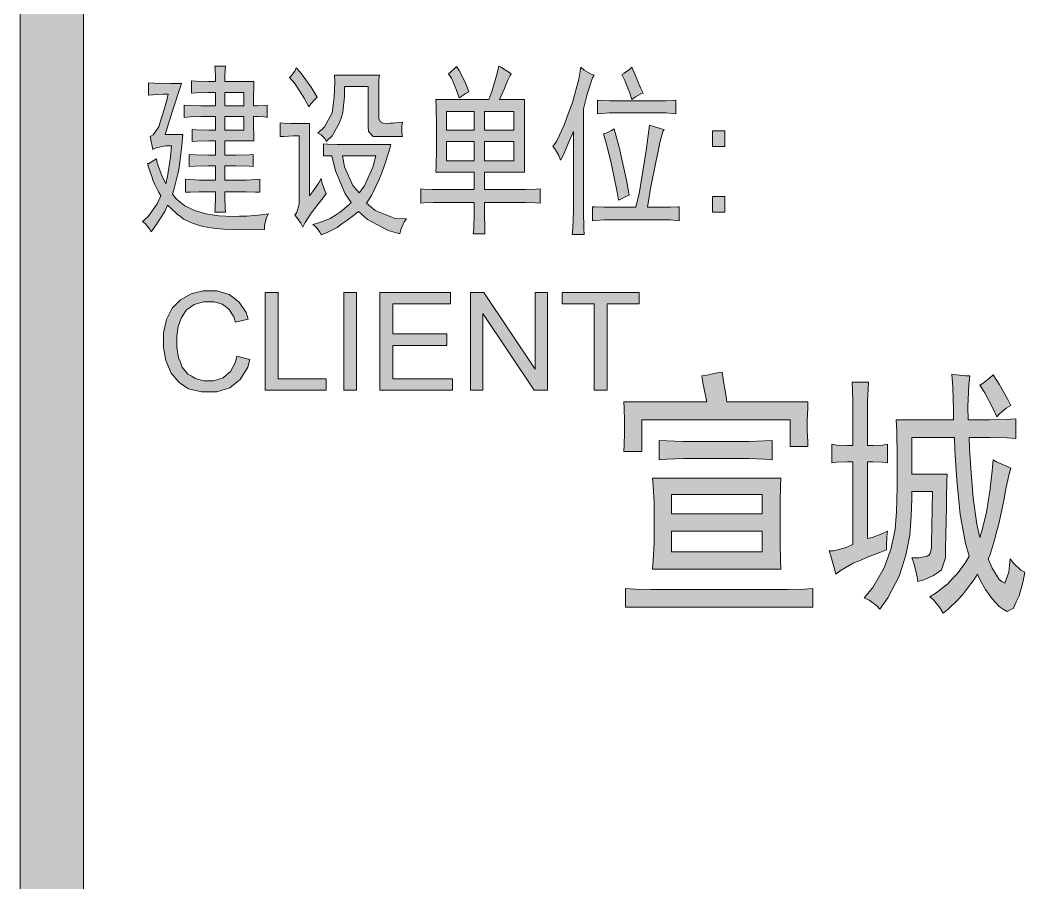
# Model space of a CAD drawing. Header units: millimetres. Extents: x 564 to 880, y 85 to 763.
# Drawn here: x 875.352 to 876.455, y 727.71 to 728.658 of the extents above; entities that cross this region are included whole.
import ezdxf

# ---------------------------------------------------------------- set-up
doc = ezdxf.new("R2010")
doc.units = ezdxf.units.MM

msp = doc.modelspace()

# ---------------------------------------------------------------- hatches: boundary and pattern name
h = msp.add_hatch(color=0)
h.dxf.hatch_style = 2
h.paths.add_polyline_path([(875.4214, 721.7212), (875.3517, 721.7212), (875.3517, 761.7175), (875.4214, 761.7175)])
h = msp.add_hatch(color=0)
h.paths.add_polyline_path([(875.5663, 728.5907), (875.5663, 728.5957), (875.566, 728.6043), (875.5656, 728.6079), (875.5774, 728.6079), (875.5771, 728.6043), (875.5767, 728.5957), (875.5767, 728.5907), (875.6085, 728.5907), (875.6085, 728.5861), (875.6082, 728.5728), (875.6082, 728.5643), (875.6121, 728.5643), (875.6196, 728.5646), (875.6229, 728.565), (875.6229, 728.5514), (875.62, 728.5521), (875.6125, 728.5525), (875.6082, 728.5525), (875.6082, 728.5435), (875.6085, 728.5303), (875.6085, 728.5256), (875.5767, 728.5256), (875.5767, 728.5099), (875.5885, 728.5099), (875.6035, 728.5102), (875.6075, 728.5106), (875.6075, 728.4974), (875.6039, 728.4977), (875.5885, 728.4981), (875.5767, 728.4981), (875.5767, 728.4823), (875.5946, 728.4823), (875.6, 728.4823), (875.6103, 728.483), (875.615, 728.4834), (875.615, 728.4691), (875.6103, 728.4694), (875.6, 728.4698), (875.5946, 728.4698), (875.5767, 728.4698), (875.5767, 728.4634), (875.5771, 728.4519), (875.5774, 728.4473), (875.5656, 728.4473), (875.566, 728.4519), (875.5663, 728.4634), (875.5663, 728.4698), (875.5527, 728.4698), (875.5484, 728.4698), (875.5388, 728.4694), (875.5334, 728.4691), (875.5334, 728.4834), (875.5384, 728.483), (875.5484, 728.4823), (875.5534, 728.4823), (875.5663, 728.4823), (875.5663, 728.4981), (875.5581, 728.4981), (875.5438, 728.4977), (875.5373, 728.4974), (875.5373, 728.5106), (875.5438, 728.5102), (875.5585, 728.5099), (875.5663, 728.5099), (875.5663, 728.5256), (875.5588, 728.5256), (875.5456, 728.5253), (875.5406, 728.5249), (875.5406, 728.5381), (875.5456, 728.5378), (875.5588, 728.5374), (875.5663, 728.5374), (875.5663, 728.5525), (875.5556, 728.5525), (875.5502, 728.5525), (875.5388, 728.5521), (875.532, 728.5514), (875.532, 728.565), (875.5388, 728.5646), (875.5502, 728.5643), (875.5556, 728.5643), (875.5663, 728.5643), (875.5663, 728.5789), (875.5585, 728.5789), (875.5452, 728.5786), (875.5399, 728.5782), (875.5399, 728.5915), (875.5452, 728.5911), (875.5585, 728.5907)])
h.paths.add_polyline_path([(875.5975, 728.5374), (875.5975, 728.5525), (875.5767, 728.5525), (875.5767, 728.5374)])
h.paths.add_polyline_path([(875.5975, 728.5643), (875.5975, 728.5789), (875.5767, 728.5789), (875.5767, 728.5643)])
h = msp.add_hatch(color=0)
h.dxf.hatch_style = 2
h.paths.add_polyline_path([(875.6551, 728.6058), (875.6597, 728.6008), (875.6715, 728.5847), (875.678, 728.5736), (875.6758, 728.5714), (875.6712, 728.5664), (875.6687, 728.5632), (875.6636, 728.5725), (875.6533, 728.5886), (875.6475, 728.5954), (875.6493, 728.5972), (875.6533, 728.6022)])
h = msp.add_hatch(color=0)
h.paths.add_polyline_path([(875.9059, 728.5711), (875.9059, 728.4913), (875.8619, 728.4913), (875.8619, 728.4723), (875.9005, 728.4723), (875.9069, 728.4723), (875.9184, 728.4727), (875.923, 728.473), (875.923, 728.4573), (875.918, 728.4576), (875.9069, 728.458), (875.9005, 728.458), (875.8619, 728.458), (875.8619, 728.4458), (875.8622, 728.4287), (875.8622, 728.4236), (875.8493, 728.4236), (875.8501, 728.4287), (875.8504, 728.4458), (875.8504, 728.458), (875.8125, 728.458), (875.8053, 728.458), (875.795, 728.4576), (875.7917, 728.4573), (875.7917, 728.473), (875.7946, 728.4727), (875.8043, 728.4723), (875.8111, 728.4723), (875.8504, 728.4723), (875.8504, 728.4913), (875.8082, 728.4913), (875.8086, 728.4977), (875.8089, 728.517), (875.8089, 728.5296), (875.8089, 728.5421), (875.8086, 728.5628), (875.8082, 728.5711), (875.8665, 728.5711), (875.8697, 728.58), (875.8755, 728.5986), (875.8776, 728.6079), (875.8805, 728.6061), (875.8873, 728.6018), (875.8912, 728.5993), (875.8901, 728.5975), (875.8869, 728.5915), (875.8851, 728.5872), (875.8837, 728.5832), (875.8801, 728.575), (875.8783, 728.5711)])
h.paths.add_polyline_path([(875.8941, 728.5038), (875.8941, 728.5249), (875.8619, 728.5249), (875.8619, 728.5038)])
h.paths.add_polyline_path([(875.8941, 728.5374), (875.8941, 728.5578), (875.8619, 728.5578), (875.8619, 728.5374)])
h.paths.add_polyline_path([(875.8504, 728.5038), (875.8504, 728.5249), (875.82, 728.5249), (875.82, 728.5038)])
h.paths.add_polyline_path([(875.8504, 728.5374), (875.8504, 728.5578), (875.82, 728.5578), (875.82, 728.5374)])
h = msp.add_hatch(color=0)
h.dxf.hatch_style = 2
h.paths.add_polyline_path([(875.8311, 728.6072), (875.834, 728.6029), (875.8408, 728.5893), (875.8447, 728.5796), (875.8415, 728.5779), (875.8361, 728.5743), (875.834, 728.5728), (875.8311, 728.5814), (875.8254, 728.5947), (875.8221, 728.5993), (875.8243, 728.6011), (875.8289, 728.605)])
h = msp.add_hatch(color=0)
h.dxf.hatch_style = 2
h.paths.add_polyline_path([(875.9824, 728.5979), (875.9803, 728.595), (875.9746, 728.5768), (875.9706, 728.561), (875.9706, 728.4612), (875.9706, 728.4487), (875.971, 728.4294), (875.9713, 728.4229), (875.9581, 728.4229), (875.9588, 728.4297), (875.9595, 728.4487), (875.9595, 728.4605), (875.9595, 728.536), (875.9549, 728.5253), (875.9481, 728.5095), (875.9452, 728.5045), (875.9434, 728.5095), (875.9391, 728.517), (875.937, 728.5195), (875.9409, 728.5249), (875.9492, 728.5428), (875.9538, 728.5553), (875.9585, 728.5678), (875.9653, 728.5936), (875.9678, 728.6065), (875.9713, 728.6033), (875.9789, 728.599)])
h = msp.add_hatch(color=0)
h.dxf.hatch_style = 2
h.paths.add_polyline_path([(876.0236, 728.6065), (876.0272, 728.5982), (876.0332, 728.5839), (876.0361, 728.5782), (876.0336, 728.5775), (876.0275, 728.5739), (876.0236, 728.5711), (876.0214, 728.5782), (876.0161, 728.5918), (876.0125, 728.5986), (876.0154, 728.6), (876.0211, 728.604)])
h = msp.add_hatch(color=0)
h.dxf.hatch_style = 2
h.paths.add_polyline_path([(875.5288, 728.5886), (875.5277, 728.5854), (875.5187, 728.5575), (875.5109, 728.5328), (875.5305, 728.5328), (875.5288, 728.5174), (875.5263, 728.4959), (875.5248, 728.4895), (875.5234, 728.4834), (875.5205, 728.472), (875.5191, 728.4669), (875.5234, 728.4616), (875.5327, 728.4541), (875.5381, 728.4516), (875.5434, 728.4491), (875.5556, 728.4455), (875.5628, 728.4444), (875.5699, 728.4433), (875.5849, 728.4426), (875.5928, 728.443), (875.6007, 728.443), (875.6168, 728.4444), (875.6246, 728.4455), (875.6225, 728.4415), (875.62, 728.433), (875.62, 728.4283), (875.6064, 728.4279), (875.5842, 728.4283), (875.5753, 728.4287), (875.5667, 728.4294), (875.5524, 728.4315), (875.5467, 728.4333), (875.5409, 728.4351), (875.5313, 728.4397), (875.5277, 728.4426), (875.5241, 728.4451), (875.5173, 728.4516), (875.5137, 728.4551), (875.5105, 728.448), (875.5012, 728.4333), (875.4955, 728.4258), (875.4937, 728.429), (875.489, 728.4347), (875.4862, 728.4369), (875.4923, 728.4426), (875.5023, 728.4566), (875.5062, 728.4652), (875.5037, 728.4698), (875.4994, 728.4784), (875.4976, 728.4823), (875.4962, 728.4863), (875.493, 728.4956), (875.4916, 728.5006), (875.493, 728.5009), (875.498, 728.5038), (875.5016, 728.5059), (875.5023, 728.5013), (875.5073, 728.4877), (875.5116, 728.4784), (875.5137, 728.4866), (875.517, 728.5077), (875.518, 728.5203), (875.5116, 728.5203), (875.5012, 728.5181), (875.4973, 728.5163), (875.4944, 728.5303), (875.498, 728.5321), (875.5041, 728.541), (875.5062, 728.5489), (875.5087, 728.5564), (875.5127, 728.5703), (875.5144, 728.5768), (875.5087, 728.5768), (875.4976, 728.5764), (875.4926, 728.5757), (875.4926, 728.5893), (875.4987, 728.5889), (875.5166, 728.5886)])
h = msp.add_hatch(color=0)
h.dxf.hatch_style = 2
h.paths.add_polyline_path([(875.7445, 728.5303), (875.7395, 728.5303), (875.7345, 728.536), (875.7341, 728.5414), (875.7341, 728.5854), (875.708, 728.5854), (875.708, 728.5743), (875.7062, 728.5571), (875.7044, 728.5507), (875.7023, 728.5446), (875.6944, 728.5313), (875.688, 728.5249), (875.6869, 728.5278), (875.6823, 728.5324), (875.6787, 728.5342), (875.6862, 728.541), (875.6944, 728.5564), (875.6955, 728.565), (875.6966, 728.5736), (875.6973, 728.59), (875.6969, 728.5979), (875.7463, 728.5979), (875.7459, 728.5932), (875.7459, 728.5814), (875.7459, 728.5743), (875.7459, 728.5532), (875.7459, 728.5499), (875.7474, 728.5464), (875.7492, 728.5457), (875.7506, 728.5449), (875.7552, 728.5446), (875.7581, 728.5449), (875.761, 728.5449), (875.7678, 728.5457), (875.7717, 728.546), (875.771, 728.5421), (875.771, 728.5342), (875.7717, 728.5303)])
h = msp.add_hatch(color=0)
h.dxf.hatch_style = 2
h.paths.add_polyline_path([(876.0561, 728.5696), (876.0611, 728.5696), (876.0694, 728.57), (876.0719, 728.5703), (876.0719, 728.5553), (876.0694, 728.5557), (876.0611, 728.5564), (876.0554, 728.5564), (876.0028, 728.5564), (875.9989, 728.5564), (875.9903, 728.5557), (875.986, 728.5553), (875.986, 728.5703), (875.9907, 728.57), (875.9993, 728.5696), (876.0028, 728.5696)])
h = msp.add_hatch(color=0)
h.dxf.hatch_style = 2
h.paths.add_polyline_path([(875.6697, 728.5446), (875.6697, 728.5374), (875.6694, 728.5217), (875.6694, 728.5131), (875.6694, 728.4652), (875.6729, 728.4698), (875.6797, 728.4795), (875.6823, 728.4841), (875.683, 728.4802), (875.6862, 728.472), (875.688, 728.4677), (875.6844, 728.463), (875.6772, 728.4537), (875.674, 728.4494), (875.6708, 728.4451), (875.6647, 728.4358), (875.6622, 728.4308), (875.6601, 728.4351), (875.6558, 728.4415), (875.6533, 728.444), (875.6558, 728.4473), (875.6583, 728.4562), (875.6583, 728.4619), (875.6583, 728.531), (875.6518, 728.531), (875.6415, 728.5306), (875.6375, 728.5303), (875.6375, 728.5453), (875.6415, 728.5449), (875.6493, 728.5446), (875.6533, 728.5446)])
h = msp.add_hatch(color=0)
h.dxf.hatch_style = 2
h.paths.add_polyline_path([(876.059, 728.5381), (876.0576, 728.536), (876.0543, 728.5238), (876.0526, 728.5138), (876.0504, 728.5042), (876.0443, 728.4734), (876.0408, 728.4526), (876.0608, 728.4526), (876.0662, 728.4526), (876.074, 728.453), (876.0758, 728.4533), (876.0758, 728.4376), (876.0733, 728.438), (876.0658, 728.4387), (876.0608, 728.4387), (876.0007, 728.4387), (875.9932, 728.4387), (875.9832, 728.438), (875.9806, 728.4376), (875.9806, 728.4533), (875.9832, 728.453), (875.9928, 728.4526), (875.9996, 728.4526), (876.0282, 728.4526), (876.0322, 728.4698), (876.0393, 728.5149), (876.0429, 728.5428), (876.0479, 728.5414), (876.0558, 728.5389)])
h = msp.add_hatch(color=0)
h.dxf.hatch_style = 2
h.paths.add_polyline_path([(876.0043, 728.5389), (876.0096, 728.5188), (876.0179, 728.4823), (876.0207, 728.4659), (876.0171, 728.4644), (876.0114, 728.4616), (876.0089, 728.4605), (876.0075, 728.4694), (876.0039, 728.4873), (876.0021, 728.4959), (876.0003, 728.5045), (875.9953, 728.5231), (875.9925, 728.5335), (875.9953, 728.5342), (876.0014, 728.5371)])
h = msp.add_hatch(color=0)
h.dxf.hatch_style = 2
h.paths.add_polyline_path([(876.1259, 728.5195), (876.1123, 728.5195), (876.1123, 728.5367), (876.1259, 728.5367)])
h = msp.add_hatch(color=0)
h.paths.add_polyline_path([(875.6848, 728.5224), (875.6894, 728.522), (875.6998, 728.5217), (875.7059, 728.5217), (875.7588, 728.5217), (875.757, 728.5145), (875.752, 728.4991), (875.7492, 728.4906), (875.7459, 728.4823), (875.7377, 728.4655), (875.7323, 728.4573), (875.7416, 728.4491), (875.7635, 728.4405), (875.776, 728.4401), (875.7735, 728.4365), (875.7699, 728.4283), (875.7688, 728.4236), (875.756, 728.4272), (875.7334, 728.4394), (875.7234, 728.448), (875.7195, 728.4448), (875.7105, 728.438), (875.7051, 728.4344), (875.6998, 728.4304), (875.6883, 728.4244), (875.6823, 728.4222), (875.6812, 728.4251), (875.6765, 728.4312), (875.6733, 728.4337), (875.6797, 728.4355), (875.6923, 728.4405), (875.698, 728.444), (875.7037, 728.4476), (875.7123, 728.4548), (875.7152, 728.458), (875.7087, 728.4673), (875.698, 728.4927), (875.6941, 728.5092), (875.6848, 728.5092)])
h.paths.add_polyline_path([(875.7241, 728.4684), (875.7298, 728.4762), (875.7391, 728.4966), (875.7424, 728.5092), (875.7059, 728.5092), (875.708, 728.497), (875.717, 728.4766)])
h = msp.add_hatch(color=0)
h.dxf.hatch_style = 2
h.paths.add_polyline_path([(876.1259, 728.4473), (876.1123, 728.4473), (876.1123, 728.4644), (876.1259, 728.4644)])
h = msp.add_hatch(color=0)
h.dxf.hatch_style = 2
h.paths.add_polyline_path([(875.5899, 728.2891), (875.6039, 728.2855), (875.6017, 728.277), (875.5935, 728.2634), (875.5878, 728.2591), (875.5821, 728.2544), (875.5678, 728.2498), (875.5595, 728.2498), (875.5509, 728.2498), (875.5366, 728.2533), (875.5313, 728.2569), (875.5259, 728.2605), (875.5177, 728.2705), (875.5148, 728.2773), (875.5119, 728.2841), (875.5091, 728.2984), (875.5091, 728.3059), (875.5091, 728.3145), (875.5123, 728.3292), (875.5155, 728.3353), (875.5187, 728.3417), (875.5277, 728.351), (875.5338, 728.3542), (875.5395, 728.3575), (875.5527, 728.3607), (875.5599, 728.3607), (875.5678, 728.3607), (875.5814, 728.3567), (875.5867, 728.3528), (875.5924, 728.3485), (875.6, 728.3371), (875.6021, 728.3296), (875.5882, 728.3263), (875.5864, 728.3321), (875.581, 728.3406), (875.5774, 728.3435), (875.5738, 728.346), (875.5649, 728.3489), (875.5595, 728.3489), (875.5531, 728.3489), (875.5427, 728.3457), (875.5388, 728.3428), (875.5345, 728.3399), (875.5288, 728.3317), (875.527, 728.3267), (875.5252, 728.3217), (875.5238, 728.3113), (875.5238, 728.3063), (875.5238, 728.2991), (875.5255, 728.2873), (875.5277, 728.2823), (875.5298, 728.277), (875.5359, 728.2694), (875.5402, 728.2669), (875.5441, 728.2644), (875.5534, 728.2619), (875.5585, 728.2619), (875.5642, 728.2619), (875.5746, 728.2651), (875.5785, 728.2687), (875.5828, 728.2723), (875.5882, 728.2823)])
h = msp.add_hatch(color=0)
h.dxf.hatch_style = 2
h.paths.add_polyline_path([(875.6207, 728.2516), (875.6207, 728.3589), (875.635, 728.3589), (875.635, 728.2641), (875.688, 728.2641), (875.688, 728.2516)])
h = msp.add_hatch(color=0)
h.dxf.hatch_style = 2
h.paths.add_polyline_path([(875.7073, 728.2516), (875.7073, 728.3589), (875.7213, 728.3589), (875.7213, 728.2516)])
h = msp.add_hatch(color=0)
h.dxf.hatch_style = 2
h.paths.add_polyline_path([(875.7467, 728.2516), (875.7467, 728.3589), (875.8243, 728.3589), (875.8243, 728.3464), (875.761, 728.3464), (875.761, 728.3135), (875.8204, 728.3135), (875.8204, 728.3009), (875.761, 728.3009), (875.761, 728.2641), (875.8268, 728.2641), (875.8268, 728.2516)])
h = msp.add_hatch(color=0)
h.dxf.hatch_style = 2
h.paths.add_polyline_path([(875.8465, 728.2516), (875.8465, 728.3589), (875.8611, 728.3589), (875.9173, 728.2748), (875.9173, 728.3589), (875.9309, 728.3589), (875.9309, 728.2516), (875.9162, 728.2516), (875.8601, 728.336), (875.8601, 728.2516)])
h = msp.add_hatch(color=0)
h.dxf.hatch_style = 2
h.paths.add_polyline_path([(875.9821, 728.2516), (875.9821, 728.3464), (875.947, 728.3464), (875.947, 728.3589), (876.0318, 728.3589), (876.0318, 728.3464), (875.9964, 728.3464), (875.9964, 728.2516)])
h = msp.add_hatch(color=0)
h.dxf.hatch_style = 2
h.paths.add_polyline_path([(876.1227, 728.2716), (876.1245, 728.2612), (876.1273, 728.2448), (876.1281, 728.239), (876.2171, 728.239), (876.2168, 728.2319), (876.2164, 728.2183), (876.2164, 728.2122), (876.2164, 728.2065), (876.2168, 728.1954), (876.2171, 728.1897), (876.1975, 728.1897), (876.1975, 728.219), (876.0347, 728.219), (876.0347, 728.1843), (876.015, 728.1843), (876.0154, 728.1914), (876.0157, 728.205), (876.0157, 728.2111), (876.0157, 728.2179), (876.0154, 728.2319), (876.015, 728.239), (876.1059, 728.239), (876.1044, 728.2458), (876.1016, 728.2598), (876.1005, 728.2673), (876.1044, 728.2677), (876.1155, 728.2702)])
h = msp.add_hatch(color=0)
h.dxf.hatch_style = 2
h.paths.add_polyline_path([(876.4204, 728.175), (876.4243, 728.1728), (876.4343, 728.1685), (876.44, 728.166), (876.4379, 728.1582), (876.434, 728.1414), (876.4325, 728.1324), (876.4307, 728.1235), (876.4268, 728.1049), (876.4243, 728.0956), (876.4218, 728.0859), (876.4171, 728.0712), (876.415, 728.0662), (876.4193, 728.0562), (876.4272, 728.0437), (876.43, 728.0415), (876.4332, 728.0394), (876.4379, 728.0516), (876.4393, 728.0662), (876.4433, 728.0612), (876.4511, 728.0537), (876.4554, 728.0516), (876.4536, 728.0419), (876.449, 728.0258), (876.4458, 728.019), (876.4429, 728.0122), (876.4358, 728.0083), (876.4315, 728.0111), (876.4272, 728.014), (876.4193, 728.0222), (876.4157, 728.0276), (876.4121, 728.0326), (876.4061, 728.0437), (876.4032, 728.0494), (876.3996, 728.0437), (876.3914, 728.0326), (876.3867, 728.0269), (876.3817, 728.0211), (876.3713, 728.0111), (876.3656, 728.0065), (876.3624, 728.0122), (876.3552, 728.0211), (876.351, 728.0247), (876.3581, 728.029), (876.3706, 728.039), (876.3756, 728.0444), (876.381, 728.0498), (876.3903, 728.0623), (876.3942, 728.0694), (876.3903, 728.083), (876.3842, 728.1152), (876.3824, 728.1342), (876.3807, 728.1528), (876.3785, 728.1857), (876.3781, 728.1997), (876.3313, 728.1997), (876.3313, 728.1592), (876.3699, 728.1592), (876.3696, 728.1514), (876.3692, 728.1335), (876.3692, 728.1235), (876.3681, 728.0773), (876.3681, 728.0673), (876.3638, 728.0541), (876.3595, 728.0508), (876.3552, 728.048), (876.3445, 728.0433), (876.3377, 728.0415), (876.3366, 728.0487), (876.3334, 728.0616), (876.3313, 728.0673), (876.3388, 728.0673), (876.3481, 728.0691), (876.3499, 728.0705), (876.3513, 728.0723), (876.3527, 728.0784), (876.3527, 728.083), (876.3538, 728.1403), (876.3313, 728.1403), (876.3313, 728.1321), (876.3306, 728.1131), (876.3298, 728.1027), (876.3291, 728.0923), (876.3248, 728.0705), (876.3209, 728.0587), (876.3173, 728.0473), (876.3048, 728.0236), (876.2962, 728.0111), (876.293, 728.0143), (876.2844, 728.0208), (876.279, 728.0236), (876.2883, 728.0347), (876.3009, 728.0566), (876.3048, 728.0673), (876.3087, 728.078), (876.313, 728.0984), (876.3137, 728.1084), (876.3145, 728.1181), (876.3152, 728.1442), (876.3152, 728.1607), (876.3152, 728.1775), (876.3148, 728.2065), (876.3141, 728.219), (876.3771, 728.219), (876.3771, 728.2297), (876.3764, 728.2548), (876.3753, 728.2694), (876.3803, 728.2684), (876.3903, 728.2673), (876.395, 728.2673), (876.3939, 728.2576), (876.3928, 728.2337), (876.3932, 728.219), (876.4068, 728.219), (876.4168, 728.219), (876.4361, 728.2194), (876.4454, 728.2201), (876.4454, 728.1986), (876.4361, 728.1993), (876.4168, 728.1997), (876.4068, 728.1997), (876.3942, 728.1997), (876.3946, 728.1875), (876.3964, 728.161), (876.3975, 728.1471), (876.3985, 728.1331), (876.4028, 728.1045), (876.4061, 728.0898), (876.4086, 728.0981), (876.4132, 728.1177), (876.415, 728.1292), (876.4168, 728.1403), (876.4193, 728.1632)])
h = msp.add_hatch(color=0)
h.dxf.hatch_style = 2
h.paths.add_polyline_path([(876.3034, 728.0762), (876.2962, 728.0734), (876.2815, 728.0677), (876.2744, 728.0644), (876.2669, 728.0616), (876.2536, 728.0537), (876.2479, 728.0494), (876.2458, 728.0566), (876.2422, 728.0694), (876.2404, 728.0752), (876.245, 728.0752), (876.2579, 728.0784), (876.2665, 728.082), (876.2665, 728.1728), (876.2604, 728.1728), (876.2486, 728.1725), (876.2433, 728.1718), (876.2433, 728.1922), (876.2486, 728.1914), (876.2604, 728.1907), (876.2665, 728.1907), (876.2665, 728.2312), (876.2665, 728.2376), (876.2662, 728.2519), (876.2658, 728.2605), (876.2837, 728.2605), (876.2833, 728.2533), (876.2826, 728.2387), (876.2826, 728.2312), (876.2826, 728.1907), (876.2883, 728.1907), (876.2991, 728.1914), (876.3044, 728.1922), (876.3044, 728.1718), (876.2991, 728.1725), (876.2883, 728.1728), (876.2826, 728.1728), (876.2826, 728.0888), (876.2876, 728.0898), (876.2984, 728.0938), (876.3044, 728.0966), (876.3037, 728.0909), (876.3034, 728.0809)])
h = msp.add_hatch(color=0)
h.dxf.hatch_style = 2
h.paths.add_polyline_path([(876.4204, 728.2684), (876.4272, 728.2584), (876.4368, 728.2415), (876.44, 728.2347), (876.435, 728.2319), (876.4275, 728.2258), (876.4247, 728.2222), (876.4207, 728.2312), (876.4114, 728.2487), (876.4061, 728.2573), (876.4096, 728.2594), (876.4168, 728.2651)])
h = msp.add_hatch(color=0)
h.dxf.hatch_style = 2
h.paths.add_polyline_path([(876.1434, 728.1954), (876.152, 728.1954), (876.1692, 728.1961), (876.1778, 728.1965), (876.1778, 728.175), (876.1692, 728.1757), (876.152, 728.1764), (876.1434, 728.1764), (876.0905, 728.1764), (876.0805, 728.1764), (876.0622, 728.1757), (876.0536, 728.175), (876.0536, 728.1965), (876.0622, 728.1961), (876.0801, 728.1954), (876.0894, 728.1954)])
h = msp.add_hatch(color=0)
h.paths.add_polyline_path([(876.1874, 728.155), (876.1871, 728.1464), (876.1867, 728.1281), (876.1867, 728.1177), (876.1867, 728.0941), (876.1867, 728.0841), (876.1871, 728.0644), (876.1874, 728.0548), (876.0465, 728.0548), (876.0472, 728.0644), (876.0483, 728.0838), (876.0483, 728.0931), (876.0483, 728.1177), (876.0483, 728.1281), (876.0472, 728.1464), (876.0465, 728.155)])
h.paths.add_polyline_path([(876.1667, 728.0741), (876.1667, 728.0966), (876.0672, 728.0966), (876.0672, 728.0741)])
h.paths.add_polyline_path([(876.1667, 728.1156), (876.1667, 728.1371), (876.0672, 728.1371), (876.0672, 728.1156)])
h = msp.add_hatch(color=0)
h.dxf.hatch_style = 2
h.paths.add_polyline_path([(876.1857, 728.0326), (876.1946, 728.0326), (876.2132, 728.0329), (876.2225, 728.0337), (876.2225, 728.0133), (876.0168, 728.0133), (876.0168, 728.0337), (876.0275, 728.0329), (876.045, 728.0326), (876.0518, 728.0326)])

# ---------------------------------------------------------------- linework, layer by layer
at = {"color": 0, "lineweight": 0}
for points in [[(875.4214, 721.7212), (875.3517, 721.7212), (875.3517, 761.7175), (875.4214, 761.7175)], [(875.5663, 728.5907), (875.5663, 728.5957), (875.566, 728.6043), (875.5656, 728.6079), (875.5774, 728.6079), (875.5771, 728.6043), (875.5767, 728.5957), (875.5767, 728.5907), (875.6085, 728.5907), (875.6085, 728.5861), (875.6082, 728.5728), (875.6082, 728.5643), (875.6121, 728.5643), (875.6196, 728.5646), (875.6229, 728.565), (875.6229, 728.5514), (875.62, 728.5521), (875.6125, 728.5525), (875.6082, 728.5525), (875.6082, 728.5435), (875.6085, 728.5303), (875.6085, 728.5256), (875.5767, 728.5256), (875.5767, 728.5099), (875.5885, 728.5099), (875.6035, 728.5102), (875.6075, 728.5106), (875.6075, 728.4974), (875.6039, 728.4977), (875.5885, 728.4981), (875.5767, 728.4981), (875.5767, 728.4823), (875.5946, 728.4823), (875.6, 728.4823), (875.6103, 728.483), (875.615, 728.4834), (875.615, 728.4691), (875.6103, 728.4694), (875.6, 728.4698), (875.5946, 728.4698), (875.5767, 728.4698), (875.5767, 728.4634), (875.5771, 728.4519), (875.5774, 728.4473), (875.5656, 728.4473), (875.566, 728.4519), (875.5663, 728.4634), (875.5663, 728.4698), (875.5527, 728.4698), (875.5484, 728.4698), (875.5388, 728.4694), (875.5334, 728.4691), (875.5334, 728.4834), (875.5384, 728.483), (875.5484, 728.4823), (875.5534, 728.4823), (875.5663, 728.4823), (875.5663, 728.4981), (875.5581, 728.4981), (875.5438, 728.4977), (875.5373, 728.4974), (875.5373, 728.5106), (875.5438, 728.5102), (875.5585, 728.5099), (875.5663, 728.5099), (875.5663, 728.5256), (875.5588, 728.5256), (875.5456, 728.5253), (875.5406, 728.5249), (875.5406, 728.5381), (875.5456, 728.5378), (875.5588, 728.5374), (875.5663, 728.5374), (875.5663, 728.5525), (875.5556, 728.5525), (875.5502, 728.5525), (875.5388, 728.5521), (875.532, 728.5514), (875.532, 728.565), (875.5388, 728.5646), (875.5502, 728.5643), (875.5556, 728.5643), (875.5663, 728.5643), (875.5663, 728.5789), (875.5585, 728.5789), (875.5452, 728.5786), (875.5399, 728.5782), (875.5399, 728.5915), (875.5452, 728.5911), (875.5585, 728.5907)], [(875.6551, 728.6058), (875.6597, 728.6008), (875.6715, 728.5847), (875.678, 728.5736), (875.6758, 728.5714), (875.6712, 728.5664), (875.6687, 728.5632), (875.6636, 728.5725), (875.6533, 728.5886), (875.6475, 728.5954), (875.6493, 728.5972), (875.6533, 728.6022)], [(875.9059, 728.5711), (875.9059, 728.4913), (875.8619, 728.4913), (875.8619, 728.4723), (875.9005, 728.4723), (875.9069, 728.4723), (875.9184, 728.4727), (875.923, 728.473), (875.923, 728.4573), (875.918, 728.4576), (875.9069, 728.458), (875.9005, 728.458), (875.8619, 728.458), (875.8619, 728.4458), (875.8622, 728.4287), (875.8622, 728.4236), (875.8493, 728.4236), (875.8501, 728.4287), (875.8504, 728.4458), (875.8504, 728.458), (875.8125, 728.458), (875.8053, 728.458), (875.795, 728.4576), (875.7917, 728.4573), (875.7917, 728.473), (875.7946, 728.4727), (875.8043, 728.4723), (875.8111, 728.4723), (875.8504, 728.4723), (875.8504, 728.4913), (875.8082, 728.4913), (875.8086, 728.4977), (875.8089, 728.517), (875.8089, 728.5296), (875.8089, 728.5421), (875.8086, 728.5628), (875.8082, 728.5711), (875.8665, 728.5711), (875.8697, 728.58), (875.8755, 728.5986), (875.8776, 728.6079), (875.8805, 728.6061), (875.8873, 728.6018), (875.8912, 728.5993), (875.8901, 728.5975), (875.8869, 728.5915), (875.8851, 728.5872), (875.8837, 728.5832), (875.8801, 728.575), (875.8783, 728.5711)], [(875.8311, 728.6072), (875.834, 728.6029), (875.8408, 728.5893), (875.8447, 728.5796), (875.8415, 728.5779), (875.8361, 728.5743), (875.834, 728.5728), (875.8311, 728.5814), (875.8254, 728.5947), (875.8221, 728.5993), (875.8243, 728.6011), (875.8289, 728.605)], [(875.9824, 728.5979), (875.9803, 728.595), (875.9746, 728.5768), (875.9706, 728.561), (875.9706, 728.4612), (875.9706, 728.4487), (875.971, 728.4294), (875.9713, 728.4229), (875.9581, 728.4229), (875.9588, 728.4297), (875.9595, 728.4487), (875.9595, 728.4605), (875.9595, 728.536), (875.9549, 728.5253), (875.9481, 728.5095), (875.9452, 728.5045), (875.9434, 728.5095), (875.9391, 728.517), (875.937, 728.5195), (875.9409, 728.5249), (875.9492, 728.5428), (875.9538, 728.5553), (875.9585, 728.5678), (875.9653, 728.5936), (875.9678, 728.6065), (875.9713, 728.6033), (875.9789, 728.599)], [(876.0236, 728.6065), (876.0272, 728.5982), (876.0332, 728.5839), (876.0361, 728.5782), (876.0336, 728.5775), (876.0275, 728.5739), (876.0236, 728.5711), (876.0214, 728.5782), (876.0161, 728.5918), (876.0125, 728.5986), (876.0154, 728.6), (876.0211, 728.604)], [(875.5288, 728.5886), (875.5277, 728.5854), (875.5187, 728.5575), (875.5109, 728.5328), (875.5305, 728.5328), (875.5288, 728.5174), (875.5263, 728.4959), (875.5248, 728.4895), (875.5234, 728.4834), (875.5205, 728.472), (875.5191, 728.4669), (875.5234, 728.4616), (875.5327, 728.4541), (875.5381, 728.4516), (875.5434, 728.4491), (875.5556, 728.4455), (875.5628, 728.4444), (875.5699, 728.4433), (875.5849, 728.4426), (875.5928, 728.443), (875.6007, 728.443), (875.6168, 728.4444), (875.6246, 728.4455), (875.6225, 728.4415), (875.62, 728.433), (875.62, 728.4283), (875.6064, 728.4279), (875.5842, 728.4283), (875.5753, 728.4287), (875.5667, 728.4294), (875.5524, 728.4315), (875.5467, 728.4333), (875.5409, 728.4351), (875.5313, 728.4397), (875.5277, 728.4426), (875.5241, 728.4451), (875.5173, 728.4516), (875.5137, 728.4551), (875.5105, 728.448), (875.5012, 728.4333), (875.4955, 728.4258), (875.4937, 728.429), (875.489, 728.4347), (875.4862, 728.4369), (875.4923, 728.4426), (875.5023, 728.4566), (875.5062, 728.4652), (875.5037, 728.4698), (875.4994, 728.4784), (875.4976, 728.4823), (875.4962, 728.4863), (875.493, 728.4956), (875.4916, 728.5006), (875.493, 728.5009), (875.498, 728.5038), (875.5016, 728.5059), (875.5023, 728.5013), (875.5073, 728.4877), (875.5116, 728.4784), (875.5137, 728.4866), (875.517, 728.5077), (875.518, 728.5203), (875.5116, 728.5203), (875.5012, 728.5181), (875.4973, 728.5163), (875.4944, 728.5303), (875.498, 728.5321), (875.5041, 728.541), (875.5062, 728.5489), (875.5087, 728.5564), (875.5127, 728.5703), (875.5144, 728.5768), (875.5087, 728.5768), (875.4976, 728.5764), (875.4926, 728.5757), (875.4926, 728.5893), (875.4987, 728.5889), (875.5166, 728.5886)], [(875.7445, 728.5303), (875.7395, 728.5303), (875.7345, 728.536), (875.7341, 728.5414), (875.7341, 728.5854), (875.708, 728.5854), (875.708, 728.5743), (875.7062, 728.5571), (875.7044, 728.5507), (875.7023, 728.5446), (875.6944, 728.5313), (875.688, 728.5249), (875.6869, 728.5278), (875.6823, 728.5324), (875.6787, 728.5342), (875.6862, 728.541), (875.6944, 728.5564), (875.6955, 728.565), (875.6966, 728.5736), (875.6973, 728.59), (875.6969, 728.5979), (875.7463, 728.5979), (875.7459, 728.5932), (875.7459, 728.5814), (875.7459, 728.5743), (875.7459, 728.5532), (875.7459, 728.5499), (875.7474, 728.5464), (875.7492, 728.5457), (875.7506, 728.5449), (875.7552, 728.5446), (875.7581, 728.5449), (875.761, 728.5449), (875.7678, 728.5457), (875.7717, 728.546), (875.771, 728.5421), (875.771, 728.5342), (875.7717, 728.5303)], [(875.5975, 728.5643), (875.5975, 728.5789), (875.5767, 728.5789), (875.5767, 728.5643)], [(876.0561, 728.5696), (876.0611, 728.5696), (876.0694, 728.57), (876.0719, 728.5703), (876.0719, 728.5553), (876.0694, 728.5557), (876.0611, 728.5564), (876.0554, 728.5564), (876.0028, 728.5564), (875.9989, 728.5564), (875.9903, 728.5557), (875.986, 728.5553), (875.986, 728.5703), (875.9907, 728.57), (875.9993, 728.5696), (876.0028, 728.5696)], [(875.8504, 728.5374), (875.8504, 728.5578), (875.82, 728.5578), (875.82, 728.5374)], [(875.8941, 728.5374), (875.8941, 728.5578), (875.8619, 728.5578), (875.8619, 728.5374)], [(875.5975, 728.5374), (875.5975, 728.5525), (875.5767, 728.5525), (875.5767, 728.5374)], [(875.6697, 728.5446), (875.6697, 728.5374), (875.6694, 728.5217), (875.6694, 728.5131), (875.6694, 728.4652), (875.6729, 728.4698), (875.6797, 728.4795), (875.6823, 728.4841), (875.683, 728.4802), (875.6862, 728.472), (875.688, 728.4677), (875.6844, 728.463), (875.6772, 728.4537), (875.674, 728.4494), (875.6708, 728.4451), (875.6647, 728.4358), (875.6622, 728.4308), (875.6601, 728.4351), (875.6558, 728.4415), (875.6533, 728.444), (875.6558, 728.4473), (875.6583, 728.4562), (875.6583, 728.4619), (875.6583, 728.531), (875.6518, 728.531), (875.6415, 728.5306), (875.6375, 728.5303), (875.6375, 728.5453), (875.6415, 728.5449), (875.6493, 728.5446), (875.6533, 728.5446)], [(876.059, 728.5381), (876.0576, 728.536), (876.0543, 728.5238), (876.0526, 728.5138), (876.0504, 728.5042), (876.0443, 728.4734), (876.0408, 728.4526), (876.0608, 728.4526), (876.0662, 728.4526), (876.074, 728.453), (876.0758, 728.4533), (876.0758, 728.4376), (876.0733, 728.438), (876.0658, 728.4387), (876.0608, 728.4387), (876.0007, 728.4387), (875.9932, 728.4387), (875.9832, 728.438), (875.9806, 728.4376), (875.9806, 728.4533), (875.9832, 728.453), (875.9928, 728.4526), (875.9996, 728.4526), (876.0282, 728.4526), (876.0322, 728.4698), (876.0393, 728.5149), (876.0429, 728.5428), (876.0479, 728.5414), (876.0558, 728.5389)], [(876.0043, 728.5389), (876.0096, 728.5188), (876.0179, 728.4823), (876.0207, 728.4659), (876.0171, 728.4644), (876.0114, 728.4616), (876.0089, 728.4605), (876.0075, 728.4694), (876.0039, 728.4873), (876.0021, 728.4959), (876.0003, 728.5045), (875.9953, 728.5231), (875.9925, 728.5335), (875.9953, 728.5342), (876.0014, 728.5371)], [(876.1259, 728.5195), (876.1123, 728.5195), (876.1123, 728.5367), (876.1259, 728.5367)], [(875.8504, 728.5038), (875.8504, 728.5249), (875.82, 728.5249), (875.82, 728.5038)], [(875.8941, 728.5038), (875.8941, 728.5249), (875.8619, 728.5249), (875.8619, 728.5038)], [(875.6848, 728.5224), (875.6894, 728.522), (875.6998, 728.5217), (875.7059, 728.5217), (875.7588, 728.5217), (875.757, 728.5145), (875.752, 728.4991), (875.7492, 728.4906), (875.7459, 728.4823), (875.7377, 728.4655), (875.7323, 728.4573), (875.7416, 728.4491), (875.7635, 728.4405), (875.776, 728.4401), (875.7735, 728.4365), (875.7699, 728.4283), (875.7688, 728.4236), (875.756, 728.4272), (875.7334, 728.4394), (875.7234, 728.448), (875.7195, 728.4448), (875.7105, 728.438), (875.7051, 728.4344), (875.6998, 728.4304), (875.6883, 728.4244), (875.6823, 728.4222), (875.6812, 728.4251), (875.6765, 728.4312), (875.6733, 728.4337), (875.6797, 728.4355), (875.6923, 728.4405), (875.698, 728.444), (875.7037, 728.4476), (875.7123, 728.4548), (875.7152, 728.458), (875.7087, 728.4673), (875.698, 728.4927), (875.6941, 728.5092), (875.6848, 728.5092)], [(875.7241, 728.4684), (875.7298, 728.4762), (875.7391, 728.4966), (875.7424, 728.5092), (875.7059, 728.5092), (875.708, 728.497), (875.717, 728.4766)], [(876.1259, 728.4473), (876.1123, 728.4473), (876.1123, 728.4644), (876.1259, 728.4644)], [(875.5899, 728.2891), (875.6039, 728.2855), (875.6017, 728.277), (875.5935, 728.2634), (875.5878, 728.2591), (875.5821, 728.2544), (875.5678, 728.2498), (875.5595, 728.2498), (875.5509, 728.2498), (875.5366, 728.2533), (875.5313, 728.2569), (875.5259, 728.2605), (875.5177, 728.2705), (875.5148, 728.2773), (875.5119, 728.2841), (875.5091, 728.2984), (875.5091, 728.3059), (875.5091, 728.3145), (875.5123, 728.3292), (875.5155, 728.3353), (875.5187, 728.3417), (875.5277, 728.351), (875.5338, 728.3542), (875.5395, 728.3575), (875.5527, 728.3607), (875.5599, 728.3607), (875.5678, 728.3607), (875.5814, 728.3567), (875.5867, 728.3528), (875.5924, 728.3485), (875.6, 728.3371), (875.6021, 728.3296), (875.5882, 728.3263), (875.5864, 728.3321), (875.581, 728.3406), (875.5774, 728.3435), (875.5738, 728.346), (875.5649, 728.3489), (875.5595, 728.3489), (875.5531, 728.3489), (875.5427, 728.3457), (875.5388, 728.3428), (875.5345, 728.3399), (875.5288, 728.3317), (875.527, 728.3267), (875.5252, 728.3217), (875.5238, 728.3113), (875.5238, 728.3063), (875.5238, 728.2991), (875.5255, 728.2873), (875.5277, 728.2823), (875.5298, 728.277), (875.5359, 728.2694), (875.5402, 728.2669), (875.5441, 728.2644), (875.5534, 728.2619), (875.5585, 728.2619), (875.5642, 728.2619), (875.5746, 728.2651), (875.5785, 728.2687), (875.5828, 728.2723), (875.5882, 728.2823)], [(875.6207, 728.2516), (875.6207, 728.3589), (875.635, 728.3589), (875.635, 728.2641), (875.688, 728.2641), (875.688, 728.2516)], [(875.7073, 728.2516), (875.7073, 728.3589), (875.7213, 728.3589), (875.7213, 728.2516)], [(875.7467, 728.2516), (875.7467, 728.3589), (875.8243, 728.3589), (875.8243, 728.3464), (875.761, 728.3464), (875.761, 728.3135), (875.8204, 728.3135), (875.8204, 728.3009), (875.761, 728.3009), (875.761, 728.2641), (875.8268, 728.2641), (875.8268, 728.2516)], [(875.8465, 728.2516), (875.8465, 728.3589), (875.8611, 728.3589), (875.9173, 728.2748), (875.9173, 728.3589), (875.9309, 728.3589), (875.9309, 728.2516), (875.9162, 728.2516), (875.8601, 728.336), (875.8601, 728.2516)], [(875.9821, 728.2516), (875.9821, 728.3464), (875.947, 728.3464), (875.947, 728.3589), (876.0318, 728.3589), (876.0318, 728.3464), (875.9964, 728.3464), (875.9964, 728.2516)], [(876.1227, 728.2716), (876.1245, 728.2612), (876.1273, 728.2448), (876.1281, 728.239), (876.2171, 728.239), (876.2168, 728.2319), (876.2164, 728.2183), (876.2164, 728.2122), (876.2164, 728.2065), (876.2168, 728.1954), (876.2171, 728.1897), (876.1975, 728.1897), (876.1975, 728.219), (876.0347, 728.219), (876.0347, 728.1843), (876.015, 728.1843), (876.0154, 728.1914), (876.0157, 728.205), (876.0157, 728.2111), (876.0157, 728.2179), (876.0154, 728.2319), (876.015, 728.239), (876.1059, 728.239), (876.1044, 728.2458), (876.1016, 728.2598), (876.1005, 728.2673), (876.1044, 728.2677), (876.1155, 728.2702)], [(876.4204, 728.175), (876.4243, 728.1728), (876.4343, 728.1685), (876.44, 728.166), (876.4379, 728.1582), (876.434, 728.1414), (876.4325, 728.1324), (876.4307, 728.1235), (876.4268, 728.1049), (876.4243, 728.0956), (876.4218, 728.0859), (876.4171, 728.0712), (876.415, 728.0662), (876.4193, 728.0562), (876.4272, 728.0437), (876.43, 728.0415), (876.4332, 728.0394), (876.4379, 728.0516), (876.4393, 728.0662), (876.4433, 728.0612), (876.4511, 728.0537), (876.4554, 728.0516), (876.4536, 728.0419), (876.449, 728.0258), (876.4458, 728.019), (876.4429, 728.0122), (876.4358, 728.0083), (876.4315, 728.0111), (876.4272, 728.014), (876.4193, 728.0222), (876.4157, 728.0276), (876.4121, 728.0326), (876.4061, 728.0437), (876.4032, 728.0494), (876.3996, 728.0437), (876.3914, 728.0326), (876.3867, 728.0269), (876.3817, 728.0211), (876.3713, 728.0111), (876.3656, 728.0065), (876.3624, 728.0122), (876.3552, 728.0211), (876.351, 728.0247), (876.3581, 728.029), (876.3706, 728.039), (876.3756, 728.0444), (876.381, 728.0498), (876.3903, 728.0623), (876.3942, 728.0694), (876.3903, 728.083), (876.3842, 728.1152), (876.3824, 728.1342), (876.3807, 728.1528), (876.3785, 728.1857), (876.3781, 728.1997), (876.3313, 728.1997), (876.3313, 728.1592), (876.3699, 728.1592), (876.3696, 728.1514), (876.3692, 728.1335), (876.3692, 728.1235), (876.3681, 728.0773), (876.3681, 728.0673), (876.3638, 728.0541), (876.3595, 728.0508), (876.3552, 728.048), (876.3445, 728.0433), (876.3377, 728.0415), (876.3366, 728.0487), (876.3334, 728.0616), (876.3313, 728.0673), (876.3388, 728.0673), (876.3481, 728.0691), (876.3499, 728.0705), (876.3513, 728.0723), (876.3527, 728.0784), (876.3527, 728.083), (876.3538, 728.1403), (876.3313, 728.1403), (876.3313, 728.1321), (876.3306, 728.1131), (876.3298, 728.1027), (876.3291, 728.0923), (876.3248, 728.0705), (876.3209, 728.0587), (876.3173, 728.0473), (876.3048, 728.0236), (876.2962, 728.0111), (876.293, 728.0143), (876.2844, 728.0208), (876.279, 728.0236), (876.2883, 728.0347), (876.3009, 728.0566), (876.3048, 728.0673), (876.3087, 728.078), (876.313, 728.0984), (876.3137, 728.1084), (876.3145, 728.1181), (876.3152, 728.1442), (876.3152, 728.1607), (876.3152, 728.1775), (876.3148, 728.2065), (876.3141, 728.219), (876.3771, 728.219), (876.3771, 728.2297), (876.3764, 728.2548), (876.3753, 728.2694), (876.3803, 728.2684), (876.3903, 728.2673), (876.395, 728.2673), (876.3939, 728.2576), (876.3928, 728.2337), (876.3932, 728.219), (876.4068, 728.219), (876.4168, 728.219), (876.4361, 728.2194), (876.4454, 728.2201), (876.4454, 728.1986), (876.4361, 728.1993), (876.4168, 728.1997), (876.4068, 728.1997), (876.3942, 728.1997), (876.3946, 728.1875), (876.3964, 728.161), (876.3975, 728.1471), (876.3985, 728.1331), (876.4028, 728.1045), (876.4061, 728.0898), (876.4086, 728.0981), (876.4132, 728.1177), (876.415, 728.1292), (876.4168, 728.1403), (876.4193, 728.1632)], [(876.3034, 728.0762), (876.2962, 728.0734), (876.2815, 728.0677), (876.2744, 728.0644), (876.2669, 728.0616), (876.2536, 728.0537), (876.2479, 728.0494), (876.2458, 728.0566), (876.2422, 728.0694), (876.2404, 728.0752), (876.245, 728.0752), (876.2579, 728.0784), (876.2665, 728.082), (876.2665, 728.1728), (876.2604, 728.1728), (876.2486, 728.1725), (876.2433, 728.1718), (876.2433, 728.1922), (876.2486, 728.1914), (876.2604, 728.1907), (876.2665, 728.1907), (876.2665, 728.2312), (876.2665, 728.2376), (876.2662, 728.2519), (876.2658, 728.2605), (876.2837, 728.2605), (876.2833, 728.2533), (876.2826, 728.2387), (876.2826, 728.2312), (876.2826, 728.1907), (876.2883, 728.1907), (876.2991, 728.1914), (876.3044, 728.1922), (876.3044, 728.1718), (876.2991, 728.1725), (876.2883, 728.1728), (876.2826, 728.1728), (876.2826, 728.0888), (876.2876, 728.0898), (876.2984, 728.0938), (876.3044, 728.0966), (876.3037, 728.0909), (876.3034, 728.0809)], [(876.4204, 728.2684), (876.4272, 728.2584), (876.4368, 728.2415), (876.44, 728.2347), (876.435, 728.2319), (876.4275, 728.2258), (876.4247, 728.2222), (876.4207, 728.2312), (876.4114, 728.2487), (876.4061, 728.2573), (876.4096, 728.2594), (876.4168, 728.2651)], [(876.1434, 728.1954), (876.152, 728.1954), (876.1692, 728.1961), (876.1778, 728.1965), (876.1778, 728.175), (876.1692, 728.1757), (876.152, 728.1764), (876.1434, 728.1764), (876.0905, 728.1764), (876.0805, 728.1764), (876.0622, 728.1757), (876.0536, 728.175), (876.0536, 728.1965), (876.0622, 728.1961), (876.0801, 728.1954), (876.0894, 728.1954)], [(876.1874, 728.155), (876.1871, 728.1464), (876.1867, 728.1281), (876.1867, 728.1177), (876.1867, 728.0941), (876.1867, 728.0841), (876.1871, 728.0644), (876.1874, 728.0548), (876.0465, 728.0548), (876.0472, 728.0644), (876.0483, 728.0838), (876.0483, 728.0931), (876.0483, 728.1177), (876.0483, 728.1281), (876.0472, 728.1464), (876.0465, 728.155)], [(876.1667, 728.1156), (876.1667, 728.1371), (876.0672, 728.1371), (876.0672, 728.1156)], [(876.1667, 728.0741), (876.1667, 728.0966), (876.0672, 728.0966), (876.0672, 728.0741)], [(876.1857, 728.0326), (876.1946, 728.0326), (876.2132, 728.0329), (876.2225, 728.0337), (876.2225, 728.0133), (876.0168, 728.0133), (876.0168, 728.0337), (876.0275, 728.0329), (876.045, 728.0326), (876.0518, 728.0326)]]:
    msp.add_lwpolyline(points, close=True, dxfattribs=at)

doc.saveas('drawing.dxf')
